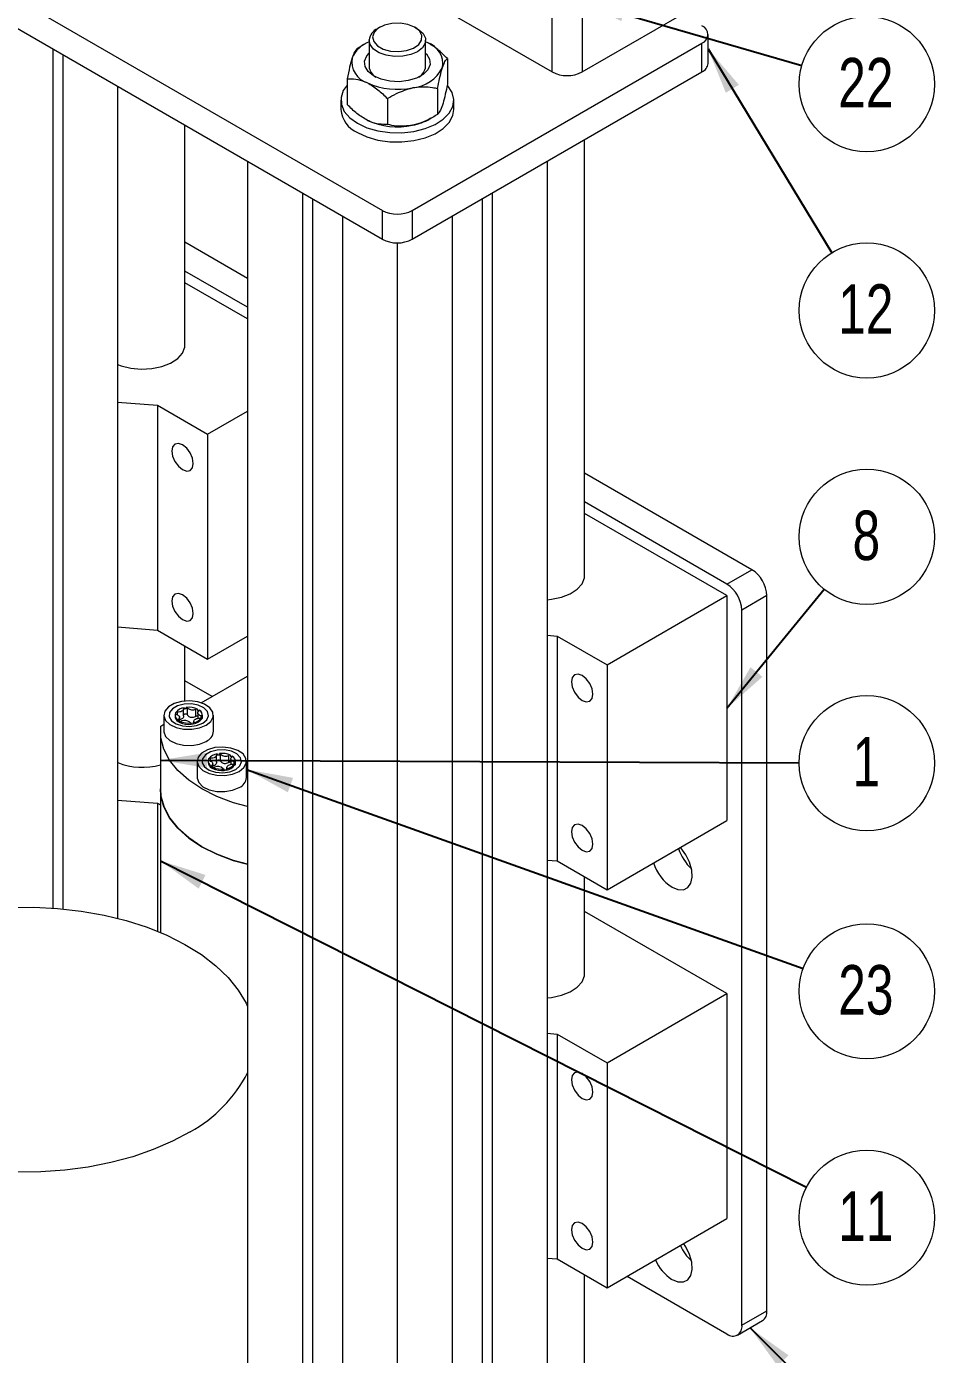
# Model space of a CAD drawing. Header units: millimetres. Extents: x 15 to 415, y 5 to 292.
# Drawn here: x 123.9 to 188.1, y 110.6 to 204.6 of the extents above; entities that cross this region are included whole.
import ezdxf

# ---------------------------------------------------------------- set-up
doc = ezdxf.new("R2010")
doc.units = ezdxf.units.MM
doc.styles.add('SLDTEXTSTYLE0', font='TXT', dxfattribs={"width": 0.75})
doc.dimstyles.new('SLDDIMSTYLE0', dxfattribs={"dimtxt": 0.18, "dimasz": 3.302, "dimexe": 0, "dimexo": 0.0625, "dimgap": 0, "dimtad": 0, "dimtih": 1, "dimtoh": 1, "dimdec": 0, "dimrnd": 1e-09, "dimzin": 0, "dimdsep": 46, "dimtxsty": 'Standard', "dimsah": 1, "dimcen": 0.09, "dimadec": 0, "dimazin": 0, "dimtfac": 3.302, "dimtdec": 0, "dimtofl": 0, "dimtmove": 0, "dimatfit": 3, "dimfxl": 1, "dimfrac": 2, "dimtolj": 1, "dimtzin": 0, "dimarcsym": 0})

# ---------------------------------------------------------------- blocks, each defined once
blk = doc.blocks.new('SW_NOTE_6')
at = {"color": 0, "linetype": 'Continuous', "lineweight": 0}
blk.add_circle((4.597, -1.33), 4.786, dxfattribs=at)
at = {"color": 0, "linetype": 'Continuous', "lineweight": 0, "insert": (4.527, 0.525), "char_height": 3.5, "attachment_point": 2, "style": 'SLDTEXTSTYLE0'}
blk.add_mtext('22', dxfattribs=at)
blk = doc.blocks.new('SW_NOTE_7')
at = {"color": 0, "linetype": 'Continuous', "lineweight": 0}
blk.add_circle((2.483, -4.092), 4.786, dxfattribs=at)
at = {"color": 0, "linetype": 'Continuous', "lineweight": 0, "insert": (2.412, -2.236), "char_height": 3.5, "attachment_point": 2, "style": 'SLDTEXTSTYLE0'}
blk.add_mtext('12', dxfattribs=at)
blk = doc.blocks.new('SW_NOTE_8')
at = {"color": 0, "linetype": 'Continuous', "lineweight": 0}
blk.add_circle((3.028, 3.706), 4.786, dxfattribs=at)
at = {"color": 0, "linetype": 'Continuous', "lineweight": 0, "insert": (2.993, 5.562), "char_height": 3.5, "attachment_point": 2, "style": 'SLDTEXTSTYLE0'}
blk.add_mtext('8', dxfattribs=at)
blk = doc.blocks.new('SW_NOTE_9')
at = {"color": 0, "linetype": 'Continuous', "lineweight": 0}
blk.add_circle((4.786, -0.021), 4.786, dxfattribs=at)
at = {"color": 0, "linetype": 'Continuous', "lineweight": 0, "insert": (4.751, 1.835), "char_height": 3.5, "attachment_point": 2, "style": 'SLDTEXTSTYLE0'}
blk.add_mtext('1', dxfattribs=at)
blk = doc.blocks.new('SW_NOTE_10')
at = {"color": 0, "linetype": 'Continuous', "lineweight": 0}
blk.add_circle((4.506, -1.612), 4.786, dxfattribs=at)
at = {"color": 0, "linetype": 'Continuous', "lineweight": 0, "insert": (4.436, 0.244), "char_height": 3.5, "attachment_point": 2, "style": 'SLDTEXTSTYLE0'}
blk.add_mtext('23', dxfattribs=at)
blk = doc.blocks.new('SW_NOTE_11')
at = {"color": 0, "linetype": 'Continuous', "lineweight": 0}
blk.add_circle((4.272, -2.158), 4.786, dxfattribs=at)
at = {"color": 0, "linetype": 'Continuous', "lineweight": 0, "insert": (4.201, -0.302), "char_height": 3.5, "attachment_point": 2, "style": 'SLDTEXTSTYLE0'}
blk.add_mtext('11', dxfattribs=at)

msp = doc.modelspace()

# ---------------------------------------------------------------- linework, layer by layer
at = {"color": 7, "linetype": 'Continuous', "lineweight": 15}
for p, q in [((107.333, 215.658), (149.053, 191.574)), ((107.333, 213.617), (149.053, 189.533)), ((152.59, 206.27), (161.075, 201.371)), ((161.075, 201.371), (161.075, 205.454)), ((163.197, 205.454), (163.197, 201.371)), ((163.197, 201.371), (170.091, 205.351)), ((148.877, 204.536), (148.7, 204.433)), ((151.529, 204.433), (151.352, 204.536)), ((172.119, 201.983), (172.119, 204.025)), ((147.591, 203.211), (147.268, 203.026)), ((147.816, 203.351), (147.564, 203.206)), ((148.114, 203.617), (148.114, 201.76)), ((151.174, 191.574), (171.68, 203.412)), ((152.114, 201.76), (152.114, 203.617)), ((152.232, 203.448), (152.114, 203.504)), ((171.68, 201.371), (171.68, 203.412)), ((125.719, 203.003), (125.719, 142.197)), ((126.426, 202.595), (126.426, 142.139)), ((153.656, 202.331), (153.656, 200.499)), ((151.174, 189.533), (171.68, 201.371)), ((130.315, 200.35), (130.315, 141.471)), ((146.573, 200.897), (146.573, 199.065)), ((152.96, 200.202), (152.96, 198.37)), ((146.114, 199.371), (146.114, 198.718)), ((149.419, 199.485), (149.419, 197.653)), ((154.114, 198.718), (154.114, 199.371)), ((135.082, 182.065), (135.082, 197.598)), ((152.413, 198.045), (152.665, 198.19)), ((163.368, 165.736), (163.368, 196.573)), ((139.507, 195.044), (139.507, 99.917)), ((160.722, 195.045), (160.722, 64.638)), ((143.396, 192.799), (143.396, 98.896)), ((156.833, 192.8), (156.833, 62.928)), ((144.103, 192.39), (144.103, 98.488)), ((156.125, 192.391), (156.125, 62.56)), ((146.225, 191.165), (146.225, 97.263)), ((149.053, 189.533), (149.053, 191.574)), ((151.174, 191.574), (151.174, 189.533)), ((154.003, 191.166), (154.003, 61.294)), ((139.507, 186.759), (135.082, 189.314)), ((150.114, 189.279), (150.114, 58.472)), ((139.507, 184.718), (135.082, 187.273)), ((139.507, 183.902), (135.082, 186.456)), ((130.315, 178.012), (133.143, 177.779)), ((133.143, 177.779), (136.678, 175.738)), ((133.143, 177.779), (133.143, 161.856)), ((136.678, 175.738), (139.507, 177.371)), ((136.678, 175.738), (136.678, 159.815)), ((175.216, 166.145), (163.368, 172.984)), ((173.449, 165.124), (163.368, 170.943)), ((173.45, 164.307), (163.368, 170.127)), ((173.449, 165.124), (175.216, 166.145)), ((164.964, 159.409), (173.45, 164.307)), ((173.45, 164.307), (173.45, 148.384)), ((176.277, 164.307), (174.509, 163.287)), ((176.277, 113.682), (176.277, 164.307)), ((174.509, 112.661), (174.509, 163.287)), ((130.315, 162.089), (133.143, 161.856)), ((133.143, 161.856), (136.678, 159.815)), ((135.082, 156.847), (135.082, 160.737)), ((136.678, 159.815), (139.507, 161.448)), ((160.722, 161.508), (161.429, 161.45)), ((161.429, 161.45), (164.964, 159.409)), ((161.429, 161.45), (161.429, 145.527)), ((164.964, 159.409), (164.964, 143.486)), ((137.011, 157.172), (135.082, 158.285)), ((136.227, 156.72), (139.507, 158.613)), ((134.432, 155.946), (134.432, 156.037)), ((134.978, 155.791), (134.978, 156.29)), ((135.016, 156.374), (135.016, 156.283)), ((135.171, 156.307), (135.171, 156.398)), ((135.262, 155.861), (135.262, 156.352)), ((135.85, 155.77), (135.85, 156.261)), ((135.969, 156.274), (135.969, 156.184)), ((136.082, 156.171), (136.082, 156.209)), ((133.363, 155.066), (133.593, 155.199)), ((133.593, 155.848), (133.593, 154.705)), ((134.375, 155.848), (134.375, 155.757)), ((134.605, 155.396), (134.605, 155.487)), ((134.698, 155.337), (134.698, 155.686)), ((134.718, 155.422), (134.718, 155.331)), ((135.516, 155.208), (135.516, 155.298)), ((135.67, 155.322), (135.67, 155.231)), ((135.708, 155.406), (135.708, 155.368)), ((135.988, 156.01), (135.988, 155.627)), ((136.254, 155.569), (136.254, 155.659)), ((136.295, 155.748), (136.295, 155.658)), ((136.311, 155.757), (136.311, 155.848)), ((137.093, 154.705), (137.093, 155.848)), ((133.343, 154.705), (133.343, 150.622)), ((135.936, 152.582), (135.936, 151.439)), ((136.719, 152.582), (136.719, 152.492)), ((136.775, 152.68), (136.775, 152.771)), ((137.041, 152.071), (137.041, 152.421)), ((137.321, 152.525), (137.321, 153.024)), ((137.36, 153.108), (137.36, 153.018)), ((137.514, 153.041), (137.514, 153.132)), ((137.605, 152.596), (137.605, 153.087)), ((138.193, 152.505), (138.193, 152.996)), ((138.312, 153.009), (138.312, 152.918)), ((138.331, 152.744), (138.331, 152.361)), ((138.425, 152.905), (138.425, 152.943)), ((138.597, 152.303), (138.597, 152.394)), ((138.639, 152.483), (138.639, 152.392)), ((138.654, 152.492), (138.654, 152.582)), ((139.436, 151.439), (139.436, 152.582)), ((136.948, 152.131), (136.948, 152.221)), ((137.061, 152.156), (137.061, 152.065)), ((137.859, 151.942), (137.859, 152.033)), ((138.013, 152.056), (138.013, 151.966)), ((138.051, 152.141), (138.051, 152.102)), ((133.343, 150.622), (133.343, 140.466)), ((130.315, 149.841), (133.143, 149.608)), ((133.143, 149.608), (133.343, 149.492)), ((133.143, 149.608), (133.143, 140.549)), ((164.964, 143.486), (173.45, 148.384)), ((160.722, 145.585), (161.429, 145.527)), ((161.429, 145.527), (164.964, 143.486)), ((163.368, 137.565), (163.368, 144.407)), ((173.45, 136.136), (163.368, 141.956)), ((164.964, 131.238), (173.45, 136.136)), ((173.45, 136.136), (173.45, 120.214)), ((160.722, 133.337), (161.429, 133.279)), ((161.429, 133.279), (164.964, 131.238)), ((161.429, 133.279), (161.429, 117.356)), ((164.964, 131.238), (164.964, 115.315)), ((164.964, 115.315), (173.45, 120.214)), ((160.722, 117.415), (161.429, 117.356)), ((161.429, 117.356), (164.964, 115.315)), ((163.368, 71.599), (163.368, 116.237)), ((166.377, 116.131), (173.449, 112.049)), ((174.199, 111.975), (175.966, 112.995)), ((174.509, 112.661), (176.277, 113.682))]:
    msp.add_line(p, q, dxfattribs=at)
at = {"color": 8, "linetype": 'Continuous', "lineweight": 15}
for p, q in [((134.546, 155.867), (134.546, 156.059)), ((134.627, 155.371), (134.627, 155.555)), ((135.709, 155.374), (135.709, 155.388)), ((136.217, 155.645), (136.217, 155.801)), ((136.889, 152.602), (136.889, 152.794)), ((136.971, 152.106), (136.971, 152.29)), ((138.56, 152.379), (138.56, 152.535)), ((138.053, 152.108), (138.053, 152.122))]:
    msp.add_line(p, q, dxfattribs=at)
at = {"color": 7, "linetype": 'Continuous', "lineweight": 15, "flags": 128}
for points in [[(151.529, 204.433), (151.617, 204.379), (151.939, 204.089), (152.099, 203.758), (152.083, 203.414), (151.892, 203.088), (151.542, 202.809), (151.066, 202.602), (150.505, 202.485), (149.91, 202.469), (149.332, 202.554), (148.825, 202.735), (148.431, 202.993), (148.188, 203.307), (148.115, 203.649), (148.115, 203.649)], [(148.365, 203.849), (148.444, 203.52), (148.704, 203.223), (149.117, 202.991), (149.638, 202.849), (150.211, 202.813), (150.773, 202.885), (151.263, 203.059), (151.63, 203.316), (151.832, 203.628), (151.848, 203.96), (151.676, 204.277), (151.334, 204.545), (150.861, 204.735), (150.307, 204.825), (149.731, 204.807), (149.198, 204.682), (148.763, 204.464), (148.475, 204.175), (148.365, 203.849)], [(152.114, 202.709), (152.176, 202.645), (152.395, 202.284), (152.43, 201.903), (152.276, 201.531), (151.948, 201.2), (151.471, 200.935), (150.884, 200.758), (150.234, 200.684), (149.575, 200.719), (148.96, 200.86), (148.438, 201.095), (148.052, 201.405), (147.833, 201.765), (147.799, 202.147), (147.952, 202.519), (148.114, 202.709)], [(146.573, 200.445), (146.29, 200.049), (146.127, 199.559), (146.151, 199.059), (146.36, 198.575), (146.744, 198.127), (147.286, 197.738)], [(147.286, 197.738), (147.96, 197.425), (148.735, 197.204), (149.574, 197.083), (150.439, 197.07), (151.288, 197.164), (152.083, 197.361), (152.785, 197.652), (153.363, 198.024), (153.789, 198.459), (154.043, 198.936), (154.113, 199.434), (153.996, 199.928), (153.698, 200.397), (153.661, 200.439)], [(147.286, 197.085), (147.96, 196.772), (148.735, 196.55), (149.574, 196.43), (150.439, 196.416), (151.288, 196.51), (152.083, 196.708), (152.785, 196.999), (153.363, 197.371), (153.789, 197.805), (154.043, 198.283), (154.114, 198.718)], [(130.315, 180.665), (130.555, 180.574), (131.245, 180.402), (131.988, 180.334), (132.736, 180.375), (133.444, 180.522), (134.066, 180.766), (134.563, 181.091), (134.905, 181.478), (135.069, 181.902), (135.082, 182.065)], [(134.15, 174.543), (134.208, 174.174), (134.373, 173.794), (134.62, 173.461), (134.91, 173.227), (135.201, 173.126), (135.448, 173.173), (135.613, 173.363), (135.671, 173.666), (135.613, 174.035), (135.448, 174.415), (135.201, 174.748), (134.91, 174.982), (134.62, 175.083), (134.373, 175.035), (134.208, 174.846), (134.15, 174.543)], [(160.722, 164.016), (161.023, 164.046), (161.73, 164.193), (162.352, 164.437), (162.849, 164.762), (163.191, 165.149), (163.355, 165.573), (163.368, 165.736)], [(134.15, 163.928), (134.208, 163.559), (134.373, 163.179), (134.62, 162.846), (134.91, 162.612), (135.201, 162.511), (135.448, 162.558), (135.613, 162.748), (135.671, 163.051), (135.613, 163.42), (135.448, 163.8), (135.201, 164.132), (134.91, 164.367), (134.62, 164.468), (134.373, 164.42), (134.208, 164.231), (134.15, 163.928)], [(162.436, 158.214), (162.494, 157.845), (162.659, 157.465), (162.906, 157.132), (163.197, 156.897), (163.487, 156.796), (163.734, 156.844), (163.899, 157.034), (163.957, 157.336), (163.899, 157.706), (163.734, 158.086), (163.487, 158.418), (163.197, 158.653), (162.906, 158.754), (162.659, 158.706), (162.494, 158.517), (162.436, 158.214)], [(136.581, 155.134), (136.915, 155.404), (137.08, 155.723), (137.056, 156.055), (136.847, 156.365), (136.474, 156.619), (135.979, 156.789), (135.416, 156.857), (134.844, 156.816), (134.326, 156.67), (133.919, 156.435), (133.666, 156.136), (133.595, 155.806), (133.713, 155.481), (134.008, 155.195), (134.447, 154.98), (134.984, 154.859), (135.56, 154.845), (136.112, 154.94), (136.581, 155.134)], [(136.333, 155.277), (136.623, 155.522), (136.741, 155.811), (136.67, 156.105), (136.42, 156.364), (136.024, 156.554), (135.537, 156.648), (135.023, 156.634), (134.552, 156.515), (134.189, 156.305), (133.981, 156.033), (133.957, 155.736), (134.121, 155.455), (134.449, 155.226), (134.898, 155.082), (135.408, 155.041), (135.908, 155.109), (136.333, 155.277)], [(134.977, 156.308), (134.974, 156.258), (134.954, 156.21), (134.915, 156.165), (134.861, 156.126), (134.794, 156.095), (134.716, 156.073), (134.633, 156.061), (134.546, 156.059)], [(136.217, 155.801), (136.143, 155.827), (136.081, 155.862), (136.033, 155.903), (136.002, 155.95), (135.989, 155.999), (135.994, 156.049), (136.018, 156.097), (136.059, 156.141)], [(134.47, 155.895), (134.543, 155.869), (134.606, 155.834), (134.653, 155.793), (134.685, 155.746), (134.698, 155.697), (134.692, 155.647), (134.669, 155.599), (134.627, 155.555)], [(135.709, 155.388), (135.712, 155.438), (135.733, 155.486), (135.771, 155.531), (135.825, 155.57), (135.893, 155.601), (135.97, 155.623), (136.054, 155.635), (136.14, 155.637)], [(136.295, 155.658), (136.309, 155.719), (136.311, 155.757)], [(139.507, 149.374), (138.525, 149.646), (137.339, 150.088), (136.272, 150.623), (135.347, 151.239), (134.58, 151.923), (133.989, 152.664), (133.584, 153.445), (133.374, 154.251), (133.363, 155.066)], [(133.593, 154.705), (133.595, 154.663), (133.713, 154.338), (134.008, 154.052), (134.447, 153.837), (134.984, 153.716), (135.56, 153.702), (136.112, 153.797), (136.581, 153.99)], [(138.924, 151.868), (139.259, 152.139), (139.423, 152.457), (139.399, 152.79), (139.19, 153.099), (138.817, 153.353), (138.322, 153.523), (137.759, 153.592), (137.187, 153.551), (136.669, 153.405), (136.262, 153.169), (136.009, 152.871), (135.938, 152.541), (136.056, 152.215), (136.351, 151.929), (136.791, 151.714), (137.327, 151.594), (137.903, 151.58), (138.455, 151.675), (138.924, 151.868)], [(138.676, 152.011), (138.967, 152.256), (139.084, 152.545), (139.013, 152.839), (138.763, 153.099), (138.367, 153.288), (137.88, 153.383), (137.366, 153.369), (136.895, 153.249), (136.532, 153.039), (136.324, 152.767), (136.3, 152.471), (136.464, 152.189), (136.792, 151.961), (137.242, 151.816), (137.751, 151.775), (138.252, 151.843), (138.676, 152.011)], [(136.813, 152.629), (136.887, 152.603), (136.949, 152.568), (136.996, 152.527), (137.028, 152.48), (137.041, 152.431), (137.035, 152.381), (137.012, 152.333), (136.971, 152.29)], [(137.32, 153.042), (137.318, 152.993), (137.297, 152.944), (137.258, 152.9), (137.204, 152.861), (137.137, 152.829), (137.06, 152.807), (136.976, 152.795), (136.889, 152.794)], [(138.053, 152.122), (138.055, 152.172), (138.076, 152.22), (138.114, 152.265), (138.168, 152.304), (138.236, 152.335), (138.313, 152.357), (138.397, 152.369), (138.483, 152.371)], [(138.56, 152.535), (138.486, 152.562), (138.424, 152.596), (138.376, 152.638), (138.345, 152.684), (138.332, 152.734), (138.337, 152.783), (138.361, 152.831), (138.402, 152.875)], [(138.639, 152.392), (138.652, 152.453), (138.654, 152.492)], [(135.936, 151.439), (135.938, 151.397), (136.056, 151.072), (136.351, 150.786), (136.791, 150.571), (137.327, 150.45), (137.903, 150.437), (138.455, 150.532), (138.924, 150.725)], [(133.343, 150.622), (133.381, 150.122), (133.598, 149.326), (134.006, 148.555), (134.596, 147.824), (135.356, 147.148), (136.272, 146.54), (137.326, 146.011), (138.497, 145.572), (139.507, 145.291)], [(139.507, 145.291), (138.525, 145.563), (137.339, 146.006), (136.272, 146.54), (135.347, 147.156), (134.58, 147.841), (133.989, 148.581), (133.584, 149.362), (133.374, 150.168), (133.343, 150.622)], [(162.436, 147.599), (162.494, 147.23), (162.659, 146.85), (162.906, 146.517), (163.197, 146.282), (163.487, 146.181), (163.734, 146.229), (163.899, 146.419), (163.957, 146.721), (163.899, 147.091), (163.734, 147.471), (163.487, 147.803), (163.197, 148.038), (162.906, 148.139), (162.659, 148.091), (162.494, 147.902), (162.436, 147.599)], [(169.56, 143.669), (169.982, 143.499), (170.366, 143.491), (170.679, 143.645), (170.893, 143.949), (170.987, 144.375), (170.956, 144.885), (170.8, 145.433), (170.534, 145.972), (170.181, 146.454), (170.155, 146.483)], [(122.668, 142.243), (124.369, 142.259), (126.063, 142.171), (127.732, 141.982), (129.358, 141.694), (130.922, 141.308), (132.409, 140.831), (133.8, 140.266), (135.082, 139.621), (136.24, 138.901), (137.261, 138.116), (138.135, 137.274), (138.851, 136.383), (139.402, 135.454), (139.507, 135.231)], [(160.722, 135.845), (161.023, 135.875), (161.73, 136.022), (162.352, 136.266), (162.849, 136.592), (163.191, 136.978), (163.355, 137.402), (163.368, 137.565)], [(162.436, 130.043), (162.494, 129.674), (162.659, 129.294), (162.906, 128.962), (163.197, 128.727), (163.487, 128.626), (163.734, 128.674), (163.899, 128.863), (163.957, 129.166), (163.899, 129.535), (163.734, 129.915), (163.487, 130.248), (163.197, 130.482), (162.906, 130.584), (162.659, 130.536), (162.494, 130.346), (162.436, 130.043)], [(135.443, 126.356), (134.197, 125.687), (132.837, 125.098), (131.378, 124.593), (129.835, 124.18), (128.226, 123.862), (126.568, 123.643), (124.879, 123.525), (123.178, 123.509)], [(162.436, 119.428), (162.494, 119.059), (162.659, 118.679), (162.906, 118.347), (163.197, 118.112), (163.487, 118.011), (163.734, 118.059), (163.899, 118.248), (163.957, 118.551), (163.899, 118.92), (163.734, 119.3), (163.487, 119.633), (163.197, 119.867), (162.906, 119.968), (162.659, 119.921), (162.494, 119.731), (162.436, 119.428)], [(169.56, 115.907), (169.982, 115.736), (170.366, 115.728), (170.679, 115.883), (170.893, 116.187), (170.987, 116.612), (170.956, 117.122), (170.8, 117.671), (170.534, 118.21), (170.38, 118.442)]]:
    msp.add_lwpolyline(points, dxfattribs=at)
at = {"color": 7, "linetype": 'Continuous', "lineweight": 15}
for centre, radius, start, end in [((149.161, 203.48), 1.059, 115.7901, 170.80324), ((171.448, 204.025), 0.655, 290.78352, 69.21648), ((148.859, 201.522), 2.117, 110.60886, 156.31458), ((151.78, 201.961), 1.554, 349.48144, 73.07292), ((148.448, 202.089), 1.554, 169.48137, 253.07295), ((149.081, 201.85), 0.971, 185.31894, 239.84954), ((150.947, 202.904), 2.661, 275.24153, 332.54066), ((151.178, 201.83), 0.938, 299.11094, 355.72069), ((162.136, 203.418), 2.306, 242.6097, 297.39028), ((171.369, 202.058), 0.754, 294.37427, 354.30583), ((150.123, 205.301), 5.158, 245.64432, 281.93464), ((148.084, 198.895), 1.978, 185.13026, 246.18987), ((150.123, 202.647), 5.158, 245.64432, 281.93464), ((150.448, 201.55), 4.019, 280.63851, 299.27072), ((150.113, 193.621), 2.306, 242.6097, 297.39028), ((150.113, 191.58), 2.306, 242.6097, 297.39028), ((173.974, 164.203), 2.305, 2.60544, 57.39454), ((172.207, 163.182), 2.305, 2.60544, 57.39454), ((135.137, 155.491), 0.891, 97.76866, 142.22596), ((134.532, 155.835), 0.225, 86.35716, 116.26903), ((135.047, 156.311), 0.0697, 115.6518, 182.3955), ((135.348, 154.9), 1.508, 65.68204, 96.73187), ((135.152, 156.246), 0.153, 44.00418, 82.88217), ((135.629, 156.777), 0.562, 229.19863, 293.21529), ((135.935, 156.034), 0.242, 82.11532, 110.55536), ((136.025, 156.19), 0.0595, 304.33349, 18.81567), ((135.891, 155.84), 0.415, 347.20224, 62.59467), ((134.835, 155.796), 0.462, 184.81505, 240.01628), ((134.796, 155.856), 0.415, 167.20234, 242.5946), ((134.494, 156.017), 0.125, 213.92298, 258.68936), ((134.661, 155.506), 0.0595, 124.33396, 198.8152), ((134.751, 155.662), 0.242, 262.11551, 290.55518), ((135.339, 156.796), 1.508, 245.68206, 276.73186), ((135.339, 156.705), 1.508, 245.68206, 276.73186), ((135.057, 154.919), 0.562, 49.19857, 113.21534), ((135.535, 155.45), 0.153, 224.00474, 262.88163), ((135.549, 156.205), 0.891, 277.76858, 322.22605), ((135.549, 156.115), 0.891, 277.76858, 322.22605), ((135.64, 155.385), 0.0697, 295.65101, 2.39573), ((136.154, 155.861), 0.225, 266.35672, 296.26947), ((136.192, 155.679), 0.125, 33.92232, 78.69001), ((136.254, 154.766), 0.842, 292.84861, 355.83124), ((132.089, 156.984), 4.827, 248.44439, 285.06201), ((137.179, 152.53), 0.462, 184.81501, 240.01635), ((137.139, 152.59), 0.415, 167.20231, 242.59461), ((136.837, 152.751), 0.125, 213.92264, 258.68969), ((137.48, 152.225), 0.891, 97.76859, 142.22603), ((136.875, 152.569), 0.225, 86.35693, 116.26929), ((137.004, 152.24), 0.0595, 124.33388, 198.81549), ((137.39, 153.045), 0.0697, 115.65132, 182.39549), ((137.691, 151.634), 1.508, 65.68207, 96.73185), ((137.495, 152.98), 0.153, 44.00473, 82.88162), ((137.972, 153.512), 0.562, 229.19857, 293.21534), ((137.893, 152.94), 0.891, 277.76858, 322.22604), ((137.893, 152.849), 0.891, 277.76858, 322.22604), ((138.279, 152.768), 0.242, 82.11538, 110.55531), ((138.368, 152.924), 0.0595, 304.3335, 18.81551), ((138.234, 152.575), 0.415, 347.20229, 62.59462), ((138.498, 152.596), 0.225, 266.35684, 296.26948), ((138.535, 152.413), 0.125, 33.92294, 78.68939), ((137.094, 152.396), 0.242, 262.11539, 290.55528), ((137.682, 153.53), 1.508, 245.68206, 276.73187), ((137.682, 153.44), 1.508, 245.68206, 276.73187), ((137.401, 151.653), 0.562, 49.1986, 113.21533), ((137.878, 152.185), 0.153, 224.00446, 262.8819), ((137.983, 152.119), 0.0697, 295.65105, 2.39583), ((138.597, 151.5), 0.842, 292.84854, 355.83133), ((173.189, 147.419), 3.321, 197.7357, 227.32983), ((171.272, 146.32), 3.155, 197.19035, 237.13876), ((130.726, 135.006), 9.853, 298.608, 333.02682), ((173.178, 119.645), 3.306, 203.79947, 227.32359), ((171.245, 118.526), 3.115, 203.36514, 237.23791), ((175.564, 113.591), 0.719, 304.05773, 7.2547), ((173.863, 112.556), 0.655, 230.79662, 9.21413)]:
    msp.add_arc(centre, radius, start, end, dxfattribs=at)
for points, knots in [([(147.268, 203.026), (147.22, 202.977), (147.124, 202.875), (147.004, 202.619), (146.935, 202.416), (146.92, 202.372)], [0, 0, 0, 0, 0.432384, 0.879551, 1, 1, 1, 1]), ([(153.656, 202.331), (153.461, 202.524), (153.064, 202.916), (152.573, 203.27), (152.292, 203.417), (152.232, 203.448)], [0, 0, 0, 0, 0.432383, 0.87955, 1, 1, 1, 1]), ([(146.92, 202.372), (146.859, 202.161), (146.738, 201.743), (146.628, 201.178), (146.573, 200.897)], [0, 0, 0, 0, 0.503997, 1, 1, 1, 1]), ([(153.308, 201.677), (153.369, 201.841), (153.49, 202.165), (153.601, 202.276), (153.656, 202.331)], [0, 0, 0, 0, 0.503997, 1, 1, 1, 1]), ([(152.96, 200.202), (153.008, 200.444), (153.105, 200.936), (153.225, 201.414), (153.293, 201.631), (153.308, 201.677)], [0, 0, 0, 0, 0.432383, 0.879551, 1, 1, 1, 1]), ([(146.573, 200.897), (146.768, 200.897), (147.164, 200.895), (147.655, 200.762), (147.936, 200.63), (147.996, 200.602)], [0, 0, 0, 0, 0.432384, 0.87955, 1, 1, 1, 1]), ([(147.996, 200.602), (148.246, 200.454), (148.743, 200.16), (149.195, 199.709), (149.419, 199.485)], [0, 0, 0, 0, 0.503998, 1, 1, 1, 1]), ([(149.419, 199.485), (149.627, 199.613), (150.185, 199.957), (150.802, 200.14), (151.19, 200.254)], [0, 0, 0, 0, 0.372647, 1, 1, 1, 1]), ([(151.19, 200.254), (151.226, 200.261), (151.71, 200.355), (152.322, 200.337), (152.843, 200.227), (152.96, 200.202)], [0, 0, 0, 0, 0.0594113, 0.7877359, 1, 1, 1, 1]), ([(153.656, 200.499), (153.608, 200.257), (153.511, 199.765), (153.391, 199.287), (153.322, 199.07), (153.308, 199.024)], [0, 0, 0, 0, 0.432383, 0.879551, 1, 1, 1, 1]), ([(147.996, 197.948), (147.746, 198.096), (147.249, 198.39), (146.797, 198.841), (146.573, 199.065)], [0, 0, 0, 0, 0.503997, 1, 1, 1, 1]), ([(152.96, 198.37), (152.843, 198.297), (152.322, 197.977), (151.71, 197.711), (151.226, 197.608), (151.19, 197.601)], [0, 0, 0, 0, 0.2122641, 0.9405887, 1, 1, 1, 1]), ([(153.308, 199.024), (153.247, 198.86), (153.125, 198.536), (153.015, 198.425), (152.96, 198.37)], [0, 0, 0, 0, 0.503997, 1, 1, 1, 1]), ([(149.419, 197.653), (149.224, 197.653), (148.828, 197.655), (148.336, 197.788), (148.056, 197.92), (147.996, 197.948)], [0, 0, 0, 0, 0.432384, 0.87955, 1, 1, 1, 1]), ([(151.19, 197.601), (150.802, 197.559), (150.185, 197.492), (149.627, 197.609), (149.419, 197.653)], [0, 0, 0, 0, 0.627352, 1, 1, 1, 1]), ([(135.016, 156.283), (135.029, 156.291), (135.054, 156.306), (135.102, 156.316), (135.142, 156.314), (135.164, 156.309), (135.171, 156.307)], [0, 0, 0, 0, 0.294488, 0.589127, 0.881887, 1, 1, 1, 1]), ([(135.969, 156.184), (135.984, 156.182), (136.015, 156.178), (136.048, 156.164), (136.059, 156.15), (136.063, 156.145)], [0, 0, 0, 0, 0.405679, 0.811565, 1, 1, 1, 1]), ([(134.408, 155.93), (134.411, 155.933), (134.417, 155.94), (134.427, 155.944), (134.432, 155.946)], [0, 0, 0, 0, 0.519892, 1, 1, 1, 1]), ([(134.718, 155.331), (134.702, 155.335), (134.67, 155.344), (134.633, 155.364), (134.612, 155.382), (134.606, 155.393), (134.605, 155.396)], [0, 0, 0, 0, 0.294488, 0.5891262, 0.8818849, 1, 1, 1, 1]), ([(134.974, 155.791), (134.973, 155.762), (134.971, 155.696), (134.917, 155.61), (134.827, 155.555), (134.749, 155.537), (134.705, 155.542), (134.698, 155.543)], [0, 0, 0, 0, 0.206696, 0.479062, 0.727928, 0.956146, 1, 1, 1, 1]), ([(134.978, 155.827), (134.978, 155.838), (134.979, 155.864), (135.002, 155.899), (135.038, 155.928), (135.085, 155.942), (135.134, 155.944), (135.182, 155.932), (135.224, 155.908), (135.25, 155.882), (135.26, 155.865), (135.262, 155.861)], [0, 0, 0, 0, 0.1011943, 0.2328765, 0.3594951, 0.4802756, 0.5977021, 0.7148949, 0.8348068, 0.9597097, 1, 1, 1, 1]), ([(135.85, 155.77), (135.811, 155.746), (135.734, 155.697), (135.597, 155.668), (135.469, 155.684), (135.364, 155.737), (135.298, 155.801), (135.271, 155.846), (135.262, 155.861)], [0, 0, 0, 0, 0.196977, 0.394623, 0.575216, 0.740826, 0.915084, 1, 1, 1, 1]), ([(135.67, 155.231), (135.658, 155.226), (135.633, 155.216), (135.584, 155.208), (135.544, 155.206), (135.522, 155.207), (135.516, 155.208)], [0, 0, 0, 0, 0.294488, 0.589124, 0.881883, 1, 1, 1, 1]), ([(135.85, 155.77), (135.865, 155.78), (135.896, 155.798), (135.946, 155.811), (135.975, 155.809), (135.988, 155.808)], [0, 0, 0, 0, 0.363877, 0.728287, 1, 1, 1, 1]), ([(136.295, 155.658), (136.299, 155.65), (136.306, 155.634), (136.295, 155.605), (136.275, 155.583), (136.259, 155.572), (136.254, 155.569)], [0, 0, 0, 0, 0.294488, 0.589125, 0.881884, 1, 1, 1, 1]), ([(136.751, 152.664), (136.754, 152.668), (136.761, 152.674), (136.771, 152.678), (136.775, 152.68)], [0, 0, 0, 0, 0.5198944, 1, 1, 1, 1]), ([(137.317, 152.525), (137.316, 152.497), (137.315, 152.431), (137.26, 152.344), (137.17, 152.29), (137.092, 152.271), (137.048, 152.276), (137.041, 152.277)], [0, 0, 0, 0, 0.206696, 0.479063, 0.727928, 0.956145, 1, 1, 1, 1]), ([(137.321, 152.561), (137.322, 152.573), (137.322, 152.599), (137.345, 152.634), (137.382, 152.662), (137.428, 152.677), (137.477, 152.678), (137.525, 152.666), (137.568, 152.643), (137.593, 152.617), (137.603, 152.6), (137.605, 152.596)], [0, 0, 0, 0, 0.101194, 0.232877, 0.359494, 0.480276, 0.597701, 0.714895, 0.834806, 0.95971, 1, 1, 1, 1]), ([(137.36, 153.018), (137.372, 153.025), (137.397, 153.041), (137.445, 153.05), (137.485, 153.048), (137.508, 153.043), (137.514, 153.041)], [0, 0, 0, 0, 0.294488, 0.589126, 0.881884, 1, 1, 1, 1]), ([(138.193, 152.505), (138.155, 152.48), (138.077, 152.431), (137.94, 152.402), (137.813, 152.418), (137.707, 152.471), (137.641, 152.535), (137.614, 152.581), (137.605, 152.596)], [0, 0, 0, 0, 0.196977, 0.394624, 0.575216, 0.740826, 0.915084, 1, 1, 1, 1]), ([(138.193, 152.505), (138.209, 152.514), (138.239, 152.533), (138.289, 152.546), (138.319, 152.544), (138.331, 152.543)], [0, 0, 0, 0, 0.3638776, 0.7282879, 1, 1, 1, 1]), ([(138.312, 152.918), (138.327, 152.916), (138.359, 152.913), (138.392, 152.898), (138.403, 152.884), (138.406, 152.88)], [0, 0, 0, 0, 0.40568, 0.811562, 1, 1, 1, 1]), ([(138.639, 152.392), (138.642, 152.384), (138.649, 152.368), (138.638, 152.34), (138.618, 152.318), (138.602, 152.306), (138.597, 152.303)], [0, 0, 0, 0, 0.294488, 0.589125, 0.881884, 1, 1, 1, 1]), ([(137.061, 152.065), (137.045, 152.07), (137.014, 152.078), (136.976, 152.099), (136.956, 152.117), (136.95, 152.128), (136.948, 152.131)], [0, 0, 0, 0, 0.294489, 0.589125, 0.881884, 1, 1, 1, 1]), ([(138.013, 151.966), (138.001, 151.961), (137.976, 151.951), (137.928, 151.942), (137.887, 151.94), (137.865, 151.942), (137.859, 151.942)], [0, 0, 0, 0, 0.2944883, 0.5891251, 0.881884, 1, 1, 1, 1])]:
    msp.add_open_spline(points, degree=3, knots=knots, dxfattribs=at)

# ---------------------------------------------------------------- block references
at = {"color": 7, "linetype": 'Continuous', "lineweight": 0}
for name, p in [('SW_NOTE_6', (178.757, 201.839)), ('SW_NOTE_7', (180.871, 188.58)), ('SW_NOTE_8', (180.326, 164.762)), ('SW_NOTE_9', (178.568, 152.469)), ('SW_NOTE_10', (178.848, 137.915)), ('SW_NOTE_11', (179.082, 122.441))]:
    msp.add_blockref(name, p, dxfattribs=at)

# ---------------------------------------------------------------- leaders
for points in [[(162.951, 206.413), (178.757, 201.839)], [(172.119, 203.004), (180.871, 188.58)], [(173.45, 156.346), (180.326, 164.762)], [(133.343, 152.663), (178.568, 152.469)], [(139.436, 152.011), (178.848, 137.915)], [(133.343, 145.544), (179.082, 122.441)], [(175.083, 112.485), (179.96, 107.637)]]:
    msp.add_leader(points, dimstyle='SLDDIMSTYLE0', dxfattribs=at)

doc.saveas('drawing.dxf')
